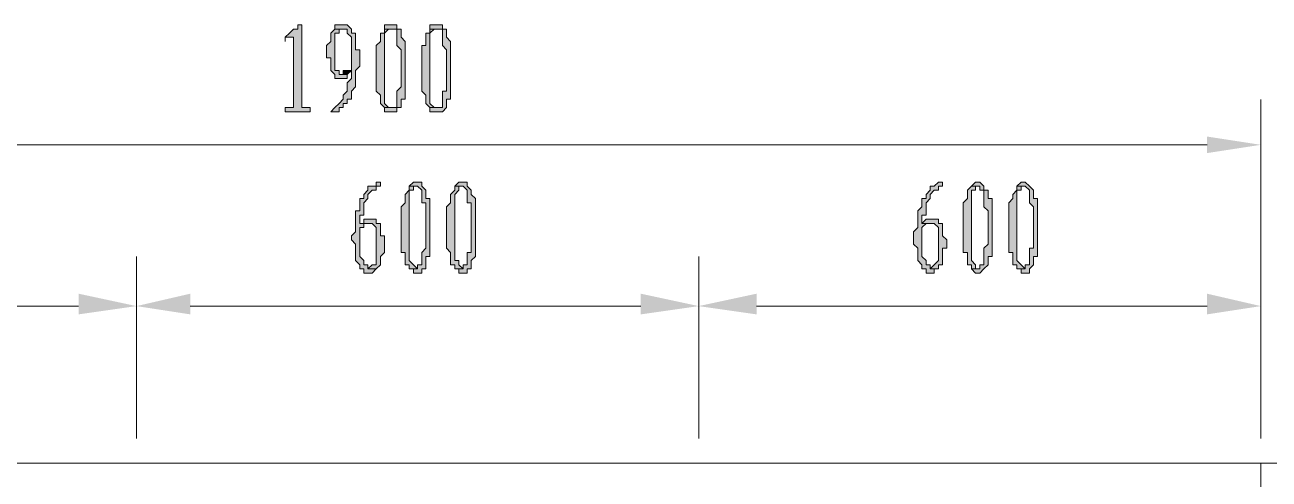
# Model space of a CAD drawing. Header units: millimetres. Extents: x 6 to 291, y 4 to 206.
# Drawn here: x 53.17 to 65.91, y 48.82 to 53.47 of the extents above; entities that cross this region are included whole.
import ezdxf

# ---------------------------------------------------------------- set-up
doc = ezdxf.new("R2010")
doc.units = ezdxf.units.MM
doc.layers.add('C00-00-00', color=7, linetype='Continuous')

msp = doc.modelspace()

# ---------------------------------------------------------------- hatches: boundary and pattern name
at = {"layer": 'C00-00-00'}
h = msp.add_hatch(color=256, dxfattribs=at)
h.dxf.hatch_style = 2
h.paths.add_polyline_path([(56.006998, 53.467004), (55.964665, 53.467004), (55.964665, 53.424671), (55.922331, 53.424671), (55.879998, 53.382338), (55.837665, 53.340004), (55.922331, 53.340004), (55.922331, 53.297671), (55.922331, 52.662671), (55.922331, 52.620338), (55.879998, 52.620338), (55.837665, 52.620338), (55.837665, 52.578004), (56.091665, 52.578004), (56.091665, 52.620338), (56.049331, 52.620338), (56.006998, 52.620338), (56.006998, 52.662671)])
h = msp.add_hatch(color=256, dxfattribs=at)
h.dxf.hatch_style = 2
h.paths.add_polyline_path([(56.345669, 53.424662), (56.303335, 53.382329), (56.303335, 53.339995), (56.303335, 53.297662), (56.261002, 53.255329), (56.261002, 53.128329), (56.303335, 53.128329), (56.303335, 53.043662), (56.303335, 53.001329), (56.345669, 52.958995), (56.345669, 52.916662), (56.388002, 52.916662), (56.430335, 52.916662), (56.472669, 52.916662), (56.472669, 52.958995), (56.430335, 52.958995), (56.388002, 52.958995), (56.388002, 53.001329), (56.345669, 53.001329), (56.345669, 53.043662), (56.345669, 53.085995), (56.345669, 53.297662), (56.345669, 53.339995), (56.345669, 53.382329), (56.388002, 53.382329), (56.388002, 53.424662), (56.430335, 53.424662)])
h = msp.add_hatch(color=256, dxfattribs=at)
h.dxf.hatch_style = 2
h.paths.add_polyline_path([(56.430333, 53.467004), (56.388, 53.467004), (56.345666, 53.467004), (56.345666, 53.424671), (56.430333, 53.424671), (56.472666, 53.424671), (56.472666, 53.382338), (56.515, 53.340004), (56.515, 53.255338), (56.515, 53.213004), (56.515, 53.043671), (56.515, 53.001338), (56.472666, 53.001338), (56.515, 53.001338), (56.515, 52.959004), (56.515, 52.916671), (56.472666, 52.874338), (56.472666, 52.832004), (56.472666, 52.789671), (56.430333, 52.747338), (56.430333, 52.705004), (56.388, 52.662671), (56.345666, 52.620338), (56.303333, 52.578004), (56.345666, 52.578004), (56.388, 52.578004), (56.388, 52.620338), (56.430333, 52.620338), (56.430333, 52.662671), (56.472666, 52.662671), (56.472666, 52.705004), (56.515, 52.705004), (56.515, 52.747338), (56.515, 52.789671), (56.557333, 52.832004), (56.557333, 52.874338), (56.557333, 52.916671), (56.557333, 53.001338), (56.599666, 53.043671), (56.599666, 53.213004), (56.557333, 53.213004), (56.557333, 53.340004), (56.557333, 53.382338), (56.515, 53.382338), (56.515, 53.424671), (56.472666, 53.467004)])
h = msp.add_hatch(color=256, dxfattribs=at)
h.dxf.hatch_style = 2
h.paths.add_polyline_path([(56.853668, 53.424662), (56.853668, 53.382329), (56.811335, 53.382329), (56.811335, 53.339995), (56.811335, 53.297662), (56.769001, 53.255329), (56.769001, 53.085995), (56.769001, 53.043662), (56.769001, 53.001329), (56.769001, 52.958995), (56.769001, 52.789662), (56.811335, 52.747329), (56.811335, 52.704995), (56.811335, 52.662662), (56.853668, 52.620329), (56.938335, 52.620329), (56.896001, 52.620329), (56.853668, 52.662662), (56.853668, 52.704995), (56.853668, 52.747329), (56.853668, 53.297662), (56.853668, 53.339995), (56.853668, 53.382329), (56.896001, 53.424662), (56.938335, 53.424662)])
h = msp.add_hatch(color=256, dxfattribs=at)
h.dxf.hatch_style = 2
h.paths.add_polyline_path([(56.938333, 53.467004), (56.895999, 53.467004), (56.853666, 53.467004), (56.853666, 53.424671), (56.938333, 53.424671), (56.980666, 53.424671), (56.980666, 53.382338), (56.980666, 53.340004), (56.980666, 53.255338), (57.022999, 53.213004), (57.022999, 53.001338), (57.022999, 52.832004), (56.980666, 52.789671), (56.980666, 52.705004), (56.980666, 52.620338), (56.938333, 52.620338), (56.853666, 52.620338), (56.853666, 52.578004), (56.895999, 52.578004), (56.980666, 52.578004), (56.980666, 52.620338), (57.022999, 52.620338), (57.022999, 52.662671), (57.022999, 52.705004), (57.065333, 52.705004), (57.065333, 52.789671), (57.065333, 52.832004), (57.065333, 53.213004), (57.065333, 53.255338), (57.065333, 53.297671), (57.022999, 53.340004), (57.022999, 53.382338), (57.022999, 53.424671), (56.980666, 53.424671), (56.980666, 53.467004)])
h = msp.add_hatch(color=256, dxfattribs=at)
h.dxf.hatch_style = 2
h.paths.add_polyline_path([(57.319333, 53.424662), (57.319333, 53.382329), (57.277, 53.382329), (57.277, 53.339995), (57.277, 53.255329), (57.234666, 53.255329), (57.234666, 52.789662), (57.277, 52.747329), (57.277, 52.704995), (57.277, 52.662662), (57.319333, 52.620329), (57.404, 52.620329), (57.361666, 52.620329), (57.319333, 52.662662), (57.319333, 52.747329), (57.319333, 53.297662), (57.319333, 53.382329), (57.361666, 53.424662), (57.404, 53.424662)])
h = msp.add_hatch(color=256, dxfattribs=at)
h.dxf.hatch_style = 2
h.paths.add_polyline_path([(57.404002, 53.467004), (57.361669, 53.467004), (57.319335, 53.467004), (57.319335, 53.424671), (57.404002, 53.424671), (57.446335, 53.424671), (57.446335, 53.382338), (57.446335, 53.255338), (57.488669, 53.213004), (57.488669, 53.001338), (57.488669, 52.789671), (57.446335, 52.789671), (57.446335, 52.705004), (57.446335, 52.662671), (57.446335, 52.620338), (57.404002, 52.620338), (57.319335, 52.620338), (57.319335, 52.578004), (57.361669, 52.578004), (57.446335, 52.578004), (57.488669, 52.620338), (57.488669, 52.662671), (57.488669, 52.705004), (57.531002, 52.705004), (57.531002, 52.789671), (57.531002, 52.832004), (57.531002, 53.213004), (57.531002, 53.255338), (57.531002, 53.297671), (57.488669, 53.340004), (57.488669, 53.382338), (57.488669, 53.424671), (57.446335, 53.424671), (57.446335, 53.467004)])
h = msp.add_hatch(color=256, dxfattribs=at)
h.dxf.hatch_style = 2
h.paths.add_polyline_path([(55.837665, 53.34001), (55.837665, 53.297667), (55.837665, 53.34001), (55.922334, 53.34001)])
h = msp.add_hatch(color=256, dxfattribs=at)
h.dxf.hatch_style = 2
h.paths.add_polyline_path([(56.472667, 53.001335), (56.430334, 53.001335), (56.430334, 52.959002), (56.472667, 52.959002), (56.515001, 53.001335)])
h = msp.add_hatch(color=256, dxfattribs=at)
h.dxf.hatch_style = 2
h.paths.add_polyline_path([(65.278, 52.324002), (65.278, 52.154665), (65.828334, 52.239334)])
h = msp.add_hatch(color=256, dxfattribs=at)
h.dxf.hatch_style = 2
h.paths.add_polyline_path([(56.811334, 51.858333), (56.769, 51.858333), (56.769, 51.816), (56.726667, 51.816), (56.684334, 51.816), (56.684334, 51.773666), (56.642, 51.731333), (56.642, 51.689), (56.599667, 51.689), (56.599667, 51.646666), (56.599667, 51.604333), (56.599667, 51.562), (56.557334, 51.562), (56.557334, 51.519666), (56.557334, 51.477333), (56.557334, 51.435), (56.557334, 51.392666), (56.557334, 51.350333), (56.515, 51.308), (56.515, 51.265666), (56.557334, 51.223333), (56.557334, 51.096333), (56.557334, 51.054), (56.599667, 51.011666), (56.599667, 50.969333), (56.642, 50.969333), (56.642, 50.927), (56.726667, 50.927), (56.769, 50.969333), (56.684334, 50.969333), (56.684334, 51.011666), (56.642, 51.011666), (56.642, 51.054), (56.599667, 51.096333), (56.599667, 51.181), (56.599667, 51.350333), (56.599667, 51.392666), (56.642, 51.392666), (56.642, 51.435), (56.684334, 51.435), (56.726667, 51.435), (56.599667, 51.435), (56.599667, 51.477333), (56.599667, 51.519666), (56.642, 51.519666), (56.642, 51.604333), (56.642, 51.646666), (56.684334, 51.689), (56.684334, 51.731333), (56.726667, 51.773666), (56.769, 51.773666), (56.769, 51.816), (56.811334, 51.816)])
h = msp.add_hatch(color=256, dxfattribs=at)
h.dxf.hatch_style = 2
h.paths.add_polyline_path([(57.107666, 51.816007), (57.107666, 51.773674), (57.065332, 51.73134), (57.065332, 51.646674), (57.022999, 51.60434), (57.022999, 51.181007), (57.022999, 51.138674), (57.065332, 51.138674), (57.065332, 51.054007), (57.065332, 51.011674), (57.107666, 51.011674), (57.107666, 50.96934), (57.192332, 50.96934), (57.149999, 51.011674), (57.107666, 51.054007), (57.107666, 51.09634), (57.107666, 51.138674), (57.107666, 51.689007), (57.107666, 51.773674), (57.149999, 51.773674), (57.149999, 51.816007), (57.192332, 51.816007)])
h = msp.add_hatch(color=256, dxfattribs=at)
h.dxf.hatch_style = 2
h.paths.add_polyline_path([(57.192334, 51.858333), (57.150001, 51.858333), (57.107668, 51.816), (57.192334, 51.816), (57.234668, 51.773666), (57.234668, 51.731333), (57.234668, 51.646666), (57.277001, 51.646666), (57.277001, 51.392666), (57.277001, 51.181), (57.234668, 51.138666), (57.234668, 51.054), (57.234668, 51.011666), (57.192334, 51.011666), (57.192334, 50.969333), (57.107668, 50.969333), (57.150001, 50.969333), (57.150001, 50.927), (57.234668, 50.927), (57.234668, 50.969333), (57.277001, 50.969333), (57.277001, 51.011666), (57.277001, 51.096333), (57.319334, 51.096333), (57.319334, 51.181), (57.319334, 51.604333), (57.319334, 51.689), (57.277001, 51.689), (57.277001, 51.731333), (57.277001, 51.773666), (57.234668, 51.816), (57.234668, 51.858333)])
h = msp.add_hatch(color=256, dxfattribs=at)
h.dxf.hatch_style = 2
h.paths.add_polyline_path([(57.573335, 51.816007), (57.573335, 51.773674), (57.531002, 51.73134), (57.531002, 51.689007), (57.531002, 51.646674), (57.488668, 51.60434), (57.488668, 51.181007), (57.531002, 51.138674), (57.531002, 51.09634), (57.531002, 51.054007), (57.531002, 51.011674), (57.573335, 51.011674), (57.573335, 50.96934), (57.658002, 50.96934), (57.615668, 51.011674), (57.615668, 51.054007), (57.573335, 51.054007), (57.573335, 51.09634), (57.573335, 51.138674), (57.573335, 51.646674), (57.573335, 51.689007), (57.573335, 51.73134), (57.615668, 51.773674), (57.615668, 51.816007), (57.658002, 51.816007)])
h = msp.add_hatch(color=256, dxfattribs=at)
h.dxf.hatch_style = 2
h.paths.add_polyline_path([(57.657999, 51.858333), (57.615666, 51.858333), (57.573333, 51.816), (57.657999, 51.816), (57.700333, 51.773666), (57.700333, 51.731333), (57.700333, 51.646666), (57.742666, 51.646666), (57.742666, 51.392666), (57.742666, 51.138666), (57.700333, 51.138666), (57.700333, 51.054), (57.700333, 51.011666), (57.657999, 51.011666), (57.657999, 50.969333), (57.573333, 50.969333), (57.615666, 50.969333), (57.615666, 50.927), (57.700333, 50.927), (57.700333, 50.969333), (57.742666, 50.969333), (57.742666, 51.011666), (57.742666, 51.054), (57.784999, 51.096333), (57.784999, 51.138666), (57.784999, 51.181), (57.784999, 51.604333), (57.784999, 51.646666), (57.784999, 51.689), (57.742666, 51.731333), (57.742666, 51.773666), (57.700333, 51.816), (57.700333, 51.858333)])
h = msp.add_hatch(color=256, dxfattribs=at)
h.dxf.hatch_style = 2
h.paths.add_polyline_path([(62.568666, 51.858333), (62.526332, 51.858333), (62.483999, 51.816), (62.441666, 51.816), (62.441666, 51.773666), (62.399332, 51.731333), (62.399332, 51.689), (62.356999, 51.689), (62.356999, 51.646666), (62.356999, 51.604333), (62.314666, 51.562), (62.314666, 51.519666), (62.314666, 51.477333), (62.314666, 51.435), (62.314666, 51.392666), (62.272332, 51.350333), (62.272332, 51.223333), (62.314666, 51.181), (62.314666, 51.096333), (62.314666, 51.054), (62.356999, 51.011666), (62.356999, 50.969333), (62.399332, 50.969333), (62.399332, 50.927), (62.483999, 50.927), (62.483999, 50.969333), (62.526332, 50.969333), (62.441666, 50.969333), (62.441666, 51.011666), (62.399332, 51.011666), (62.399332, 51.054), (62.356999, 51.096333), (62.356999, 51.138666), (62.356999, 51.181), (62.356999, 51.350333), (62.356999, 51.392666), (62.399332, 51.435), (62.441666, 51.435), (62.483999, 51.435), (62.356999, 51.435), (62.356999, 51.477333), (62.356999, 51.519666), (62.399332, 51.519666), (62.399332, 51.604333), (62.399332, 51.646666), (62.441666, 51.689), (62.441666, 51.731333), (62.483999, 51.773666), (62.526332, 51.773666), (62.526332, 51.816), (62.568666, 51.816)])
h = msp.add_hatch(color=256, dxfattribs=at)
h.dxf.hatch_style = 2
h.paths.add_polyline_path([(62.865002, 51.816007), (62.822668, 51.773674), (62.822668, 51.73134), (62.822668, 51.689007), (62.780335, 51.646674), (62.780335, 51.47734), (62.780335, 51.308007), (62.780335, 51.265674), (62.780335, 51.181007), (62.780335, 51.138674), (62.822668, 51.138674), (62.822668, 51.054007), (62.822668, 51.011674), (62.865002, 51.011674), (62.865002, 50.96934), (62.907335, 50.96934), (62.907335, 51.011674), (62.865002, 51.054007), (62.865002, 51.09634), (62.865002, 51.689007), (62.865002, 51.773674), (62.907335, 51.773674), (62.907335, 51.816007), (62.949668, 51.816007)])
h = msp.add_hatch(color=256, dxfattribs=at)
h.dxf.hatch_style = 2
h.paths.add_polyline_path([(62.949666, 51.858333), (62.907333, 51.858333), (62.864999, 51.816), (62.949666, 51.816), (62.949666, 51.773666), (62.991999, 51.773666), (62.991999, 51.731333), (62.991999, 51.689), (62.991999, 51.604333), (63.034333, 51.562), (63.034333, 51.392666), (63.034333, 51.223333), (62.991999, 51.181), (62.991999, 51.096333), (62.991999, 51.054), (62.991999, 51.011666), (62.949666, 51.011666), (62.949666, 50.969333), (62.864999, 50.969333), (62.907333, 50.927), (62.949666, 50.927), (62.991999, 50.969333), (63.034333, 51.011666), (63.034333, 51.054), (63.034333, 51.096333), (63.076666, 51.096333), (63.076666, 51.181), (63.076666, 51.223333), (63.076666, 51.562), (63.076666, 51.604333), (63.076666, 51.689), (63.034333, 51.689), (63.034333, 51.731333), (63.034333, 51.773666), (62.991999, 51.773666), (62.991999, 51.816)])
h = msp.add_hatch(color=256, dxfattribs=at)
h.dxf.hatch_style = 2
h.paths.add_polyline_path([(63.330667, 51.816007), (63.330667, 51.773674), (63.288334, 51.73134), (63.288334, 51.689007), (63.246, 51.646674), (63.246, 51.435007), (63.246, 51.392674), (63.246, 51.35034), (63.246, 51.181007), (63.246, 51.138674), (63.288334, 51.138674), (63.288334, 51.054007), (63.288334, 51.011674), (63.330667, 51.011674), (63.330667, 50.96934), (63.415334, 50.96934), (63.373, 51.011674), (63.330667, 51.054007), (63.330667, 51.09634), (63.330667, 51.689007), (63.330667, 51.773674), (63.373, 51.773674), (63.373, 51.816007), (63.415334, 51.816007)])
h = msp.add_hatch(color=256, dxfattribs=at)
h.dxf.hatch_style = 2
h.paths.add_polyline_path([(63.415331, 51.858333), (63.372998, 51.858333), (63.330665, 51.816), (63.415331, 51.816), (63.457665, 51.773666), (63.457665, 51.731333), (63.457665, 51.689), (63.457665, 51.646666), (63.499998, 51.604333), (63.499998, 51.392666), (63.499998, 51.181), (63.457665, 51.181), (63.457665, 51.054), (63.457665, 51.011666), (63.415331, 51.011666), (63.415331, 50.969333), (63.330665, 50.969333), (63.372998, 50.969333), (63.372998, 50.927), (63.457665, 50.927), (63.457665, 50.969333), (63.499998, 51.011666), (63.499998, 51.096333), (63.542331, 51.096333), (63.542331, 51.181), (63.542331, 51.604333), (63.542331, 51.689), (63.499998, 51.689), (63.499998, 51.731333), (63.499998, 51.773666), (63.457665, 51.816)])
h = msp.add_hatch(color=256, dxfattribs=at)
h.dxf.hatch_style = 2
h.paths.add_polyline_path([(56.726665, 51.477333), (56.684332, 51.477333), (56.641998, 51.477333), (56.641998, 51.434999), (56.599665, 51.434999), (56.726665, 51.434999), (56.768998, 51.392666), (56.768998, 51.350333), (56.768998, 51.096333), (56.768998, 51.053999), (56.768998, 51.011666), (56.726665, 51.011666), (56.684332, 50.969333), (56.768998, 50.969333), (56.811332, 51.011666), (56.811332, 51.053999), (56.811332, 51.096333), (56.853665, 51.138666), (56.853665, 51.307999), (56.811332, 51.307999), (56.811332, 51.392666), (56.811332, 51.434999), (56.768998, 51.434999), (56.768998, 51.477333)])
h = msp.add_hatch(color=256, dxfattribs=at)
h.dxf.hatch_style = 2
h.paths.add_polyline_path([(62.484001, 51.477333), (62.399334, 51.477333), (62.357001, 51.434999), (62.484001, 51.434999), (62.526334, 51.392666), (62.526334, 51.350333), (62.526334, 51.138666), (62.526334, 51.096333), (62.526334, 51.053999), (62.484001, 51.011666), (62.441668, 50.969333), (62.526334, 50.969333), (62.526334, 51.011666), (62.568668, 51.011666), (62.568668, 51.053999), (62.568668, 51.180999), (62.611001, 51.180999), (62.611001, 51.265666), (62.568668, 51.307999), (62.568668, 51.392666), (62.568668, 51.434999), (62.526334, 51.434999), (62.526334, 51.477333)])
h = msp.add_hatch(color=256, dxfattribs=at)
h.dxf.hatch_style = 2
h.paths.add_polyline_path([(53.720998, 50.715331), (53.720998, 50.503668), (54.313666, 50.588336)])
h = msp.add_hatch(color=256, dxfattribs=at)
h.dxf.hatch_style = 2
h.paths.add_polyline_path([(54.864, 50.715331), (54.864, 50.503668), (54.313666, 50.588336)])
h = msp.add_hatch(color=256, dxfattribs=at)
h.dxf.hatch_style = 2
h.paths.add_polyline_path([(59.478334, 50.715331), (59.478334, 50.503668), (60.070998, 50.588336)])
h = msp.add_hatch(color=256, dxfattribs=at)
h.dxf.hatch_style = 2
h.paths.add_polyline_path([(60.663666, 50.715331), (60.663666, 50.503668), (60.070998, 50.588336)])
h = msp.add_hatch(color=256, dxfattribs=at)
h.dxf.hatch_style = 2
h.paths.add_polyline_path([(65.278, 50.715331), (65.278, 50.503668), (65.828334, 50.588336)])

# ---------------------------------------------------------------- linework, layer by layer
at = {"layer": 'C00-00-00', "lineweight": 13}
for points in [[(56.006998, 53.467004), (55.964665, 53.467004), (55.964665, 53.424671), (55.922331, 53.424671), (55.879998, 53.382338), (55.837665, 53.340004), (55.922331, 53.340004), (55.922331, 53.297671), (55.922331, 52.662671), (55.922331, 52.620338), (55.879998, 52.620338), (55.837665, 52.620338), (55.837665, 52.578004), (56.091665, 52.578004), (56.091665, 52.620338), (56.049331, 52.620338), (56.006998, 52.620338), (56.006998, 52.662671)], [(56.345669, 53.424662), (56.303335, 53.382329), (56.303335, 53.339995), (56.303335, 53.297662), (56.261002, 53.255329), (56.261002, 53.128329), (56.303335, 53.128329), (56.303335, 53.043662), (56.303335, 53.001329), (56.345669, 52.958995), (56.345669, 52.916662), (56.388002, 52.916662), (56.430335, 52.916662), (56.472669, 52.916662), (56.472669, 52.958995), (56.430335, 52.958995), (56.388002, 52.958995), (56.388002, 53.001329), (56.345669, 53.001329), (56.345669, 53.043662), (56.345669, 53.085995), (56.345669, 53.297662), (56.345669, 53.339995), (56.345669, 53.382329), (56.388002, 53.382329), (56.388002, 53.424662), (56.430335, 53.424662)], [(56.430333, 53.467004), (56.388, 53.467004), (56.345666, 53.467004), (56.345666, 53.424671), (56.430333, 53.424671), (56.472666, 53.424671), (56.472666, 53.382338), (56.515, 53.340004), (56.515, 53.255338), (56.515, 53.213004), (56.515, 53.043671), (56.515, 53.001338), (56.472666, 53.001338), (56.515, 53.001338), (56.515, 52.959004), (56.515, 52.916671), (56.472666, 52.874338), (56.472666, 52.832004), (56.472666, 52.789671), (56.430333, 52.747338), (56.430333, 52.705004), (56.388, 52.662671), (56.345666, 52.620338), (56.303333, 52.578004), (56.345666, 52.578004), (56.388, 52.578004), (56.388, 52.620338), (56.430333, 52.620338), (56.430333, 52.662671), (56.472666, 52.662671), (56.472666, 52.705004), (56.515, 52.705004), (56.515, 52.747338), (56.515, 52.789671), (56.557333, 52.832004), (56.557333, 52.874338), (56.557333, 52.916671), (56.557333, 53.001338), (56.599666, 53.043671), (56.599666, 53.213004), (56.557333, 53.213004), (56.557333, 53.340004), (56.557333, 53.382338), (56.515, 53.382338), (56.515, 53.424671), (56.472666, 53.467004)], [(56.853668, 53.424662), (56.853668, 53.382329), (56.811335, 53.382329), (56.811335, 53.339995), (56.811335, 53.297662), (56.769001, 53.255329), (56.769001, 53.085995), (56.769001, 53.043662), (56.769001, 53.001329), (56.769001, 52.958995), (56.769001, 52.789662), (56.811335, 52.747329), (56.811335, 52.704995), (56.811335, 52.662662), (56.853668, 52.620329), (56.938335, 52.620329), (56.896001, 52.620329), (56.853668, 52.662662), (56.853668, 52.704995), (56.853668, 52.747329), (56.853668, 53.297662), (56.853668, 53.339995), (56.853668, 53.382329), (56.896001, 53.424662), (56.938335, 53.424662)], [(56.938333, 53.467004), (56.895999, 53.467004), (56.853666, 53.467004), (56.853666, 53.424671), (56.938333, 53.424671), (56.980666, 53.424671), (56.980666, 53.382338), (56.980666, 53.340004), (56.980666, 53.255338), (57.022999, 53.213004), (57.022999, 53.001338), (57.022999, 52.832004), (56.980666, 52.789671), (56.980666, 52.705004), (56.980666, 52.620338), (56.938333, 52.620338), (56.853666, 52.620338), (56.853666, 52.578004), (56.895999, 52.578004), (56.980666, 52.578004), (56.980666, 52.620338), (57.022999, 52.620338), (57.022999, 52.662671), (57.022999, 52.705004), (57.065333, 52.705004), (57.065333, 52.789671), (57.065333, 52.832004), (57.065333, 53.213004), (57.065333, 53.255338), (57.065333, 53.297671), (57.022999, 53.340004), (57.022999, 53.382338), (57.022999, 53.424671), (56.980666, 53.424671), (56.980666, 53.467004)], [(57.319333, 53.424662), (57.319333, 53.382329), (57.277, 53.382329), (57.277, 53.339995), (57.277, 53.255329), (57.234666, 53.255329), (57.234666, 52.789662), (57.277, 52.747329), (57.277, 52.704995), (57.277, 52.662662), (57.319333, 52.620329), (57.404, 52.620329), (57.361666, 52.620329), (57.319333, 52.662662), (57.319333, 52.747329), (57.319333, 53.297662), (57.319333, 53.382329), (57.361666, 53.424662), (57.404, 53.424662)], [(57.404002, 53.467004), (57.361669, 53.467004), (57.319335, 53.467004), (57.319335, 53.424671), (57.404002, 53.424671), (57.446335, 53.424671), (57.446335, 53.382338), (57.446335, 53.255338), (57.488669, 53.213004), (57.488669, 53.001338), (57.488669, 52.789671), (57.446335, 52.789671), (57.446335, 52.705004), (57.446335, 52.662671), (57.446335, 52.620338), (57.404002, 52.620338), (57.319335, 52.620338), (57.319335, 52.578004), (57.361669, 52.578004), (57.446335, 52.578004), (57.488669, 52.620338), (57.488669, 52.662671), (57.488669, 52.705004), (57.531002, 52.705004), (57.531002, 52.789671), (57.531002, 52.832004), (57.531002, 53.213004), (57.531002, 53.255338), (57.531002, 53.297671), (57.488669, 53.340004), (57.488669, 53.382338), (57.488669, 53.424671), (57.446335, 53.424671), (57.446335, 53.467004)], [(55.837665, 53.34001), (55.837665, 53.297667), (55.837665, 53.34001), (55.922334, 53.34001)], [(56.472667, 53.001335), (56.430334, 53.001335), (56.430334, 52.959002), (56.472667, 52.959002), (56.515001, 53.001335)], [(56.811334, 51.858333), (56.769, 51.858333), (56.769, 51.816), (56.726667, 51.816), (56.684334, 51.816), (56.684334, 51.773666), (56.642, 51.731333), (56.642, 51.689), (56.599667, 51.689), (56.599667, 51.646666), (56.599667, 51.604333), (56.599667, 51.562), (56.557334, 51.562), (56.557334, 51.519666), (56.557334, 51.477333), (56.557334, 51.435), (56.557334, 51.392666), (56.557334, 51.350333), (56.515, 51.308), (56.515, 51.265666), (56.557334, 51.223333), (56.557334, 51.096333), (56.557334, 51.054), (56.599667, 51.011666), (56.599667, 50.969333), (56.642, 50.969333), (56.642, 50.927), (56.726667, 50.927), (56.769, 50.969333), (56.684334, 50.969333), (56.684334, 51.011666), (56.642, 51.011666), (56.642, 51.054), (56.599667, 51.096333), (56.599667, 51.181), (56.599667, 51.350333), (56.599667, 51.392666), (56.642, 51.392666), (56.642, 51.435), (56.684334, 51.435), (56.726667, 51.435), (56.599667, 51.435), (56.599667, 51.477333), (56.599667, 51.519666), (56.642, 51.519666), (56.642, 51.604333), (56.642, 51.646666), (56.684334, 51.689), (56.684334, 51.731333), (56.726667, 51.773666), (56.769, 51.773666), (56.769, 51.816), (56.811334, 51.816)], [(57.107666, 51.816007), (57.107666, 51.773674), (57.065332, 51.73134), (57.065332, 51.646674), (57.022999, 51.60434), (57.022999, 51.181007), (57.022999, 51.138674), (57.065332, 51.138674), (57.065332, 51.054007), (57.065332, 51.011674), (57.107666, 51.011674), (57.107666, 50.96934), (57.192332, 50.96934), (57.149999, 51.011674), (57.107666, 51.054007), (57.107666, 51.09634), (57.107666, 51.138674), (57.107666, 51.689007), (57.107666, 51.773674), (57.149999, 51.773674), (57.149999, 51.816007), (57.192332, 51.816007)], [(57.192334, 51.858333), (57.150001, 51.858333), (57.107668, 51.816), (57.192334, 51.816), (57.234668, 51.773666), (57.234668, 51.731333), (57.234668, 51.646666), (57.277001, 51.646666), (57.277001, 51.392666), (57.277001, 51.181), (57.234668, 51.138666), (57.234668, 51.054), (57.234668, 51.011666), (57.192334, 51.011666), (57.192334, 50.969333), (57.107668, 50.969333), (57.150001, 50.969333), (57.150001, 50.927), (57.234668, 50.927), (57.234668, 50.969333), (57.277001, 50.969333), (57.277001, 51.011666), (57.277001, 51.096333), (57.319334, 51.096333), (57.319334, 51.181), (57.319334, 51.604333), (57.319334, 51.689), (57.277001, 51.689), (57.277001, 51.731333), (57.277001, 51.773666), (57.234668, 51.816), (57.234668, 51.858333)], [(57.573335, 51.816007), (57.573335, 51.773674), (57.531002, 51.73134), (57.531002, 51.689007), (57.531002, 51.646674), (57.488668, 51.60434), (57.488668, 51.181007), (57.531002, 51.138674), (57.531002, 51.09634), (57.531002, 51.054007), (57.531002, 51.011674), (57.573335, 51.011674), (57.573335, 50.96934), (57.658002, 50.96934), (57.615668, 51.011674), (57.615668, 51.054007), (57.573335, 51.054007), (57.573335, 51.09634), (57.573335, 51.138674), (57.573335, 51.646674), (57.573335, 51.689007), (57.573335, 51.73134), (57.615668, 51.773674), (57.615668, 51.816007), (57.658002, 51.816007)], [(57.657999, 51.858333), (57.615666, 51.858333), (57.573333, 51.816), (57.657999, 51.816), (57.700333, 51.773666), (57.700333, 51.731333), (57.700333, 51.646666), (57.742666, 51.646666), (57.742666, 51.392666), (57.742666, 51.138666), (57.700333, 51.138666), (57.700333, 51.054), (57.700333, 51.011666), (57.657999, 51.011666), (57.657999, 50.969333), (57.573333, 50.969333), (57.615666, 50.969333), (57.615666, 50.927), (57.700333, 50.927), (57.700333, 50.969333), (57.742666, 50.969333), (57.742666, 51.011666), (57.742666, 51.054), (57.784999, 51.096333), (57.784999, 51.138666), (57.784999, 51.181), (57.784999, 51.604333), (57.784999, 51.646666), (57.784999, 51.689), (57.742666, 51.731333), (57.742666, 51.773666), (57.700333, 51.816), (57.700333, 51.858333)], [(62.568666, 51.858333), (62.526332, 51.858333), (62.483999, 51.816), (62.441666, 51.816), (62.441666, 51.773666), (62.399332, 51.731333), (62.399332, 51.689), (62.356999, 51.689), (62.356999, 51.646666), (62.356999, 51.604333), (62.314666, 51.562), (62.314666, 51.519666), (62.314666, 51.477333), (62.314666, 51.435), (62.314666, 51.392666), (62.272332, 51.350333), (62.272332, 51.223333), (62.314666, 51.181), (62.314666, 51.096333), (62.314666, 51.054), (62.356999, 51.011666), (62.356999, 50.969333), (62.399332, 50.969333), (62.399332, 50.927), (62.483999, 50.927), (62.483999, 50.969333), (62.526332, 50.969333), (62.441666, 50.969333), (62.441666, 51.011666), (62.399332, 51.011666), (62.399332, 51.054), (62.356999, 51.096333), (62.356999, 51.138666), (62.356999, 51.181), (62.356999, 51.350333), (62.356999, 51.392666), (62.399332, 51.435), (62.441666, 51.435), (62.483999, 51.435), (62.356999, 51.435), (62.356999, 51.477333), (62.356999, 51.519666), (62.399332, 51.519666), (62.399332, 51.604333), (62.399332, 51.646666), (62.441666, 51.689), (62.441666, 51.731333), (62.483999, 51.773666), (62.526332, 51.773666), (62.526332, 51.816), (62.568666, 51.816)], [(62.865002, 51.816007), (62.822668, 51.773674), (62.822668, 51.73134), (62.822668, 51.689007), (62.780335, 51.646674), (62.780335, 51.47734), (62.780335, 51.308007), (62.780335, 51.265674), (62.780335, 51.181007), (62.780335, 51.138674), (62.822668, 51.138674), (62.822668, 51.054007), (62.822668, 51.011674), (62.865002, 51.011674), (62.865002, 50.96934), (62.907335, 50.96934), (62.907335, 51.011674), (62.865002, 51.054007), (62.865002, 51.09634), (62.865002, 51.689007), (62.865002, 51.773674), (62.907335, 51.773674), (62.907335, 51.816007), (62.949668, 51.816007)], [(62.949666, 51.858333), (62.907333, 51.858333), (62.864999, 51.816), (62.949666, 51.816), (62.949666, 51.773666), (62.991999, 51.773666), (62.991999, 51.731333), (62.991999, 51.689), (62.991999, 51.604333), (63.034333, 51.562), (63.034333, 51.392666), (63.034333, 51.223333), (62.991999, 51.181), (62.991999, 51.096333), (62.991999, 51.054), (62.991999, 51.011666), (62.949666, 51.011666), (62.949666, 50.969333), (62.864999, 50.969333), (62.907333, 50.927), (62.949666, 50.927), (62.991999, 50.969333), (63.034333, 51.011666), (63.034333, 51.054), (63.034333, 51.096333), (63.076666, 51.096333), (63.076666, 51.181), (63.076666, 51.223333), (63.076666, 51.562), (63.076666, 51.604333), (63.076666, 51.689), (63.034333, 51.689), (63.034333, 51.731333), (63.034333, 51.773666), (62.991999, 51.773666), (62.991999, 51.816)], [(63.330667, 51.816007), (63.330667, 51.773674), (63.288334, 51.73134), (63.288334, 51.689007), (63.246, 51.646674), (63.246, 51.435007), (63.246, 51.392674), (63.246, 51.35034), (63.246, 51.181007), (63.246, 51.138674), (63.288334, 51.138674), (63.288334, 51.054007), (63.288334, 51.011674), (63.330667, 51.011674), (63.330667, 50.96934), (63.415334, 50.96934), (63.373, 51.011674), (63.330667, 51.054007), (63.330667, 51.09634), (63.330667, 51.689007), (63.330667, 51.773674), (63.373, 51.773674), (63.373, 51.816007), (63.415334, 51.816007)], [(63.415331, 51.858333), (63.372998, 51.858333), (63.330665, 51.816), (63.415331, 51.816), (63.457665, 51.773666), (63.457665, 51.731333), (63.457665, 51.689), (63.457665, 51.646666), (63.499998, 51.604333), (63.499998, 51.392666), (63.499998, 51.181), (63.457665, 51.181), (63.457665, 51.054), (63.457665, 51.011666), (63.415331, 51.011666), (63.415331, 50.969333), (63.330665, 50.969333), (63.372998, 50.969333), (63.372998, 50.927), (63.457665, 50.927), (63.457665, 50.969333), (63.499998, 51.011666), (63.499998, 51.096333), (63.542331, 51.096333), (63.542331, 51.181), (63.542331, 51.604333), (63.542331, 51.689), (63.499998, 51.689), (63.499998, 51.731333), (63.499998, 51.773666), (63.457665, 51.816)], [(56.726665, 51.477333), (56.684332, 51.477333), (56.641998, 51.477333), (56.641998, 51.434999), (56.599665, 51.434999), (56.726665, 51.434999), (56.768998, 51.392666), (56.768998, 51.350333), (56.768998, 51.096333), (56.768998, 51.053999), (56.768998, 51.011666), (56.726665, 51.011666), (56.684332, 50.969333), (56.768998, 50.969333), (56.811332, 51.011666), (56.811332, 51.053999), (56.811332, 51.096333), (56.853665, 51.138666), (56.853665, 51.307999), (56.811332, 51.307999), (56.811332, 51.392666), (56.811332, 51.434999), (56.768998, 51.434999), (56.768998, 51.477333)], [(62.484001, 51.477333), (62.399334, 51.477333), (62.357001, 51.434999), (62.484001, 51.434999), (62.526334, 51.392666), (62.526334, 51.350333), (62.526334, 51.138666), (62.526334, 51.096333), (62.526334, 51.053999), (62.484001, 51.011666), (62.441668, 50.969333), (62.526334, 50.969333), (62.526334, 51.011666), (62.568668, 51.011666), (62.568668, 51.053999), (62.568668, 51.180999), (62.611001, 51.180999), (62.611001, 51.265666), (62.568668, 51.307999), (62.568668, 51.392666), (62.568668, 51.434999), (62.526334, 51.434999), (62.526334, 51.477333)]]:
    msp.add_lwpolyline(points, close=True, dxfattribs=at)
at = {"layer": 'C00-00-00', "lineweight": 5}
for points in [[(65.828334, 51.096332), (65.828334, 52.705003)], [(48.132999, 52.239334), (65.278, 52.239334)], [(54.313666, 49.233671), (54.313666, 51.096332)], [(54.313666, 49.233671), (54.313666, 51.096332)], [(60.070998, 49.233671), (60.070998, 51.096332)], [(60.070998, 49.233671), (60.070998, 51.096332)], [(65.828334, 49.233671), (65.828334, 51.096332)], [(51.011667, 50.588336), (53.720998, 50.588336)], [(54.864, 50.588336), (59.478334, 50.588336)], [(60.663666, 50.588336), (65.278, 50.588336)], [(66.124666, 48.979665), (48.514, 48.979665)], [(65.828334, 48.979665), (65.828334, 33.400997)]]:
    msp.add_lwpolyline(points, dxfattribs=at)

doc.saveas('drawing.dxf')
